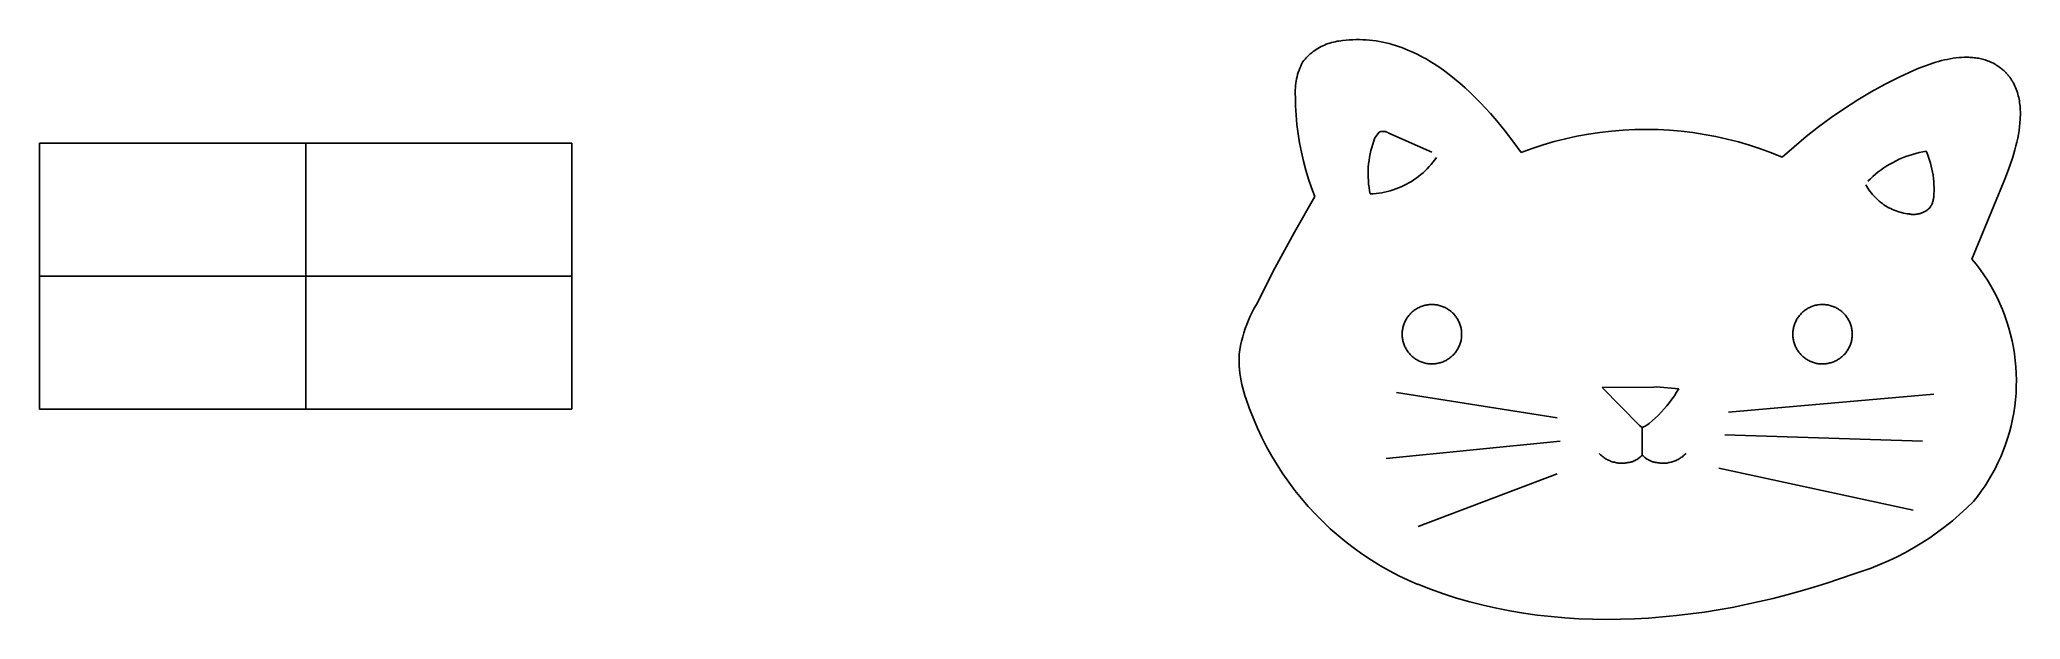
# Model space of a CAD drawing. Header units: millimetres. Extents: x 18.2 to 92.7, y 98.1 to 119.9.
import ezdxf

# ---------------------------------------------------------------- set-up
doc = ezdxf.new("R2010")
doc.units = ezdxf.units.MM
doc.layers.add('Default', color=18, linetype='Continuous', true_color=0x000000)
doc.layers.add('Layer 02', color=192, linetype='Continuous', true_color=0x7d26cd)

msp = doc.modelspace()

# ---------------------------------------------------------------- linework, layer by layer
at = {"layer": 'Default'}
for p, q in [((38.25, 116), (18.25, 116)), ((18.25, 116), (18.25, 106)), ((38.25, 116), (18.25, 116)), ((18.25, 116), (18.25, 106)), ((28.25, 116), (28.25, 106)), ((28.25, 116), (28.25, 106)), ((38.25, 106), (38.25, 116)), ((38.25, 106), (38.25, 116)), ((18.25, 111), (38.25, 111)), ((18.25, 111), (38.25, 111)), ((18.25, 106), (38.25, 106)), ((18.25, 106), (38.25, 106))]:
    msp.add_line(p, q, dxfattribs=at)
at = {"layer": 'Layer 02', "color": 18, "true_color": 0x000000}
for p, q in [((67.007, 119.831), (67.076, 119.842)), ((67.076, 119.842), (67.146, 119.85)), ((67.146, 119.85), (67.216, 119.856)), ((67.216, 119.856), (67.345, 119.871)), ((67.345, 119.871), (67.473, 119.883)), ((67.473, 119.883), (67.601, 119.891)), ((67.601, 119.891), (67.728, 119.895)), ((67.728, 119.895), (67.854, 119.895)), ((67.854, 119.895), (67.98, 119.892)), ((67.98, 119.892), (68.105, 119.885)), ((68.105, 119.885), (68.23, 119.875)), ((68.23, 119.875), (68.354, 119.862)), ((68.354, 119.862), (68.477, 119.845)), ((68.477, 119.845), (68.599, 119.824)), ((65.712, 119.05), (65.756, 119.105)), ((65.756, 119.105), (65.802, 119.158)), ((65.802, 119.158), (65.849, 119.21)), ((65.849, 119.21), (65.898, 119.261)), ((65.898, 119.261), (65.949, 119.309)), ((65.949, 119.309), (66.001, 119.356)), ((66.001, 119.356), (66.055, 119.401)), ((66.055, 119.401), (66.111, 119.445)), ((66.111, 119.445), (66.168, 119.486)), ((66.168, 119.486), (66.226, 119.525)), ((66.226, 119.525), (66.286, 119.563)), ((66.286, 119.563), (66.346, 119.598)), ((66.346, 119.598), (66.408, 119.631)), ((66.408, 119.631), (66.472, 119.663)), ((66.472, 119.663), (66.536, 119.692)), ((66.536, 119.692), (66.601, 119.718)), ((66.601, 119.718), (66.667, 119.743)), ((66.667, 119.743), (66.733, 119.765)), ((66.733, 119.765), (66.801, 119.785)), ((66.801, 119.785), (66.869, 119.803)), ((66.869, 119.803), (66.938, 119.818)), ((66.938, 119.818), (67.007, 119.831)), ((68.599, 119.824), (68.721, 119.801)), ((68.721, 119.801), (68.842, 119.774)), ((68.842, 119.774), (68.962, 119.744)), ((68.962, 119.744), (69.082, 119.711)), ((69.082, 119.711), (69.201, 119.676)), ((69.201, 119.676), (69.319, 119.637)), ((69.319, 119.637), (69.437, 119.595)), ((69.437, 119.595), (69.554, 119.551)), ((69.554, 119.551), (69.67, 119.504)), ((69.67, 119.504), (69.785, 119.454)), ((69.785, 119.454), (69.9, 119.401)), ((69.9, 119.401), (70.013, 119.346)), ((70.013, 119.346), (70.126, 119.289)), ((70.126, 119.289), (70.239, 119.229)), ((70.239, 119.229), (70.35, 119.167)), ((70.35, 119.167), (70.461, 119.102)), ((70.461, 119.102), (70.57, 119.035)), ((89.61, 119.075), (89.718, 119.104)), ((89.718, 119.104), (89.826, 119.13)), ((89.826, 119.13), (89.935, 119.154)), ((89.935, 119.154), (90.044, 119.175)), ((90.044, 119.175), (90.152, 119.192)), ((90.152, 119.192), (90.261, 119.207)), ((90.261, 119.207), (90.369, 119.219)), ((90.369, 119.219), (90.476, 119.227)), ((90.476, 119.227), (90.584, 119.231)), ((90.584, 119.231), (90.637, 119.232)), ((90.637, 119.232), (90.69, 119.232)), ((90.69, 119.232), (90.743, 119.231)), ((90.743, 119.231), (90.796, 119.229)), ((90.796, 119.229), (90.848, 119.225)), ((90.848, 119.225), (90.9, 119.221)), ((90.9, 119.221), (90.952, 119.216)), ((90.952, 119.216), (91.004, 119.209)), ((91.004, 119.209), (91.055, 119.202)), ((91.055, 119.202), (91.106, 119.193)), ((91.106, 119.193), (91.157, 119.183)), ((91.157, 119.183), (91.207, 119.172)), ((91.207, 119.172), (91.257, 119.16)), ((91.257, 119.16), (91.307, 119.147)), ((91.307, 119.147), (91.356, 119.132)), ((91.356, 119.132), (91.405, 119.116)), ((91.405, 119.116), (91.453, 119.099)), ((91.453, 119.099), (91.501, 119.081)), ((65.469, 118.337), (65.485, 118.419)), ((65.485, 118.419), (65.504, 118.501)), ((65.504, 118.501), (65.525, 118.582)), ((65.525, 118.582), (65.55, 118.663)), ((65.55, 118.663), (65.577, 118.742)), ((65.577, 118.742), (65.607, 118.821)), ((65.607, 118.821), (65.639, 118.898)), ((65.639, 118.898), (65.674, 118.975)), ((65.674, 118.975), (65.712, 119.05)), ((70.57, 119.035), (70.788, 118.895)), ((70.788, 118.895), (71.002, 118.746)), ((71.002, 118.746), (71.212, 118.59)), ((71.212, 118.59), (71.419, 118.427)), ((71.419, 118.427), (71.623, 118.257)), ((87.603, 118.215), (88.133, 118.483)), ((88.133, 118.483), (88.672, 118.733)), ((88.672, 118.733), (88.873, 118.819)), ((88.873, 118.819), (89.079, 118.9)), ((89.079, 118.9), (89.289, 118.975)), ((89.289, 118.975), (89.395, 119.011)), ((89.395, 119.011), (89.502, 119.044)), ((89.502, 119.044), (89.61, 119.075)), ((91.501, 119.081), (91.548, 119.061)), ((91.548, 119.061), (91.595, 119.04)), ((91.595, 119.04), (91.642, 119.017)), ((91.642, 119.017), (91.688, 118.993)), ((91.688, 118.993), (91.733, 118.968)), ((91.733, 118.968), (91.778, 118.941)), ((91.778, 118.941), (91.823, 118.913)), ((91.823, 118.913), (91.866, 118.883)), ((91.866, 118.883), (91.91, 118.852)), ((91.91, 118.852), (91.952, 118.819)), ((91.952, 118.819), (91.98, 118.797)), ((91.98, 118.797), (92.006, 118.775)), ((92.006, 118.775), (92.032, 118.752)), ((92.032, 118.752), (92.058, 118.729)), ((92.058, 118.729), (92.083, 118.706)), ((92.083, 118.706), (92.107, 118.682)), ((92.107, 118.682), (92.131, 118.658)), ((92.131, 118.658), (92.154, 118.634)), ((92.154, 118.634), (92.176, 118.61)), ((92.176, 118.61), (92.198, 118.585)), ((92.198, 118.585), (92.22, 118.56)), ((92.22, 118.56), (92.241, 118.534)), ((92.241, 118.534), (92.261, 118.509)), ((92.261, 118.509), (92.281, 118.483)), ((92.281, 118.483), (92.3, 118.456)), ((92.3, 118.456), (92.319, 118.43)), ((92.319, 118.43), (92.337, 118.403)), ((92.337, 118.403), (92.355, 118.376)), ((92.355, 118.376), (92.372, 118.348)), ((65.434, 117.918), (65.435, 118.002)), ((65.436, 117.834), (65.434, 117.918)), ((65.435, 118.002), (65.439, 118.086)), ((65.44, 117.75), (65.436, 117.834)), ((65.439, 118.086), (65.446, 118.17)), ((65.448, 117.401), (65.44, 117.75)), ((65.446, 118.17), (65.456, 118.254)), ((65.456, 118.254), (65.469, 118.337)), ((71.623, 118.257), (71.822, 118.08)), ((71.822, 118.08), (72.019, 117.898)), ((72.019, 117.898), (72.211, 117.71)), ((72.211, 117.71), (72.4, 117.518)), ((86.07, 117.308), (86.571, 117.627)), ((86.571, 117.627), (87.082, 117.929)), ((87.082, 117.929), (87.603, 118.215)), ((92.372, 118.348), (92.389, 118.321)), ((92.389, 118.321), (92.405, 118.293)), ((92.405, 118.293), (92.421, 118.265)), ((92.421, 118.265), (92.451, 118.208)), ((92.451, 118.208), (92.478, 118.15)), ((92.478, 118.15), (92.504, 118.091)), ((92.504, 118.091), (92.528, 118.031)), ((92.528, 118.031), (92.55, 117.97)), ((92.55, 117.97), (92.571, 117.909)), ((92.571, 117.909), (92.589, 117.846)), ((92.589, 117.846), (92.606, 117.783)), ((92.606, 117.783), (92.621, 117.719)), ((92.621, 117.719), (92.634, 117.655)), ((92.634, 117.655), (92.646, 117.589)), ((65.468, 117.051), (65.448, 117.401)), ((65.499, 116.703), (65.468, 117.051)), ((72.4, 117.518), (72.585, 117.322)), ((72.585, 117.322), (72.766, 117.121)), ((72.766, 117.121), (72.944, 116.918)), ((72.944, 116.918), (73.286, 116.502)), ((85.101, 116.62), (85.579, 116.972)), ((85.579, 116.972), (86.07, 117.308)), ((92.646, 117.589), (92.656, 117.524)), ((92.656, 117.524), (92.664, 117.457)), ((92.664, 117.457), (92.671, 117.39)), ((92.678, 116.906), (92.668, 116.765)), ((92.671, 117.39), (92.676, 117.322)), ((92.676, 117.322), (92.68, 117.254)), ((92.681, 116.977), (92.678, 116.906)), ((92.68, 117.254), (92.683, 117.185)), ((92.683, 117.047), (92.681, 116.977)), ((92.683, 117.185), (92.684, 117.116)), ((92.684, 117.116), (92.683, 117.047)), ((65.543, 116.355), (65.499, 116.703)), ((65.598, 116.01), (65.543, 116.355)), ((68.429, 116.205), (68.385, 116.086)), ((68.583, 116.422), (68.429, 116.205)), ((68.597, 116.427), (68.583, 116.422)), ((68.611, 116.431), (68.597, 116.427)), ((68.626, 116.435), (68.611, 116.431)), ((68.64, 116.438), (68.626, 116.435)), ((68.655, 116.441), (68.64, 116.438)), ((68.67, 116.443), (68.655, 116.441)), ((68.685, 116.445), (68.67, 116.443)), ((68.7, 116.446), (68.685, 116.445)), ((68.715, 116.447), (68.7, 116.446)), ((68.73, 116.447), (68.715, 116.447)), ((68.745, 116.446), (68.73, 116.447)), ((68.76, 116.446), (68.745, 116.446)), ((68.775, 116.444), (68.76, 116.446)), ((68.79, 116.442), (68.775, 116.444)), ((68.804, 116.44), (68.79, 116.442)), ((68.819, 116.437), (68.804, 116.44)), ((68.834, 116.433), (68.819, 116.437)), ((68.848, 116.43), (68.834, 116.433)), ((68.862, 116.425), (68.848, 116.43)), ((68.876, 116.42), (68.862, 116.425)), ((68.89, 116.415), (68.876, 116.42)), ((68.904, 116.409), (68.89, 116.415)), ((68.918, 116.403), (68.904, 116.409)), ((68.931, 116.396), (68.918, 116.403)), ((68.944, 116.389), (68.931, 116.396)), ((68.957, 116.381), (68.944, 116.389)), ((70.573, 115.667), (68.957, 116.381)), ((73.286, 116.502), (73.612, 116.08)), ((75.168, 116.062), (75.592, 116.17)), ((75.592, 116.17), (76.019, 116.264)), ((76.019, 116.264), (76.45, 116.343)), ((76.45, 116.343), (76.882, 116.408)), ((76.882, 116.408), (77.317, 116.458)), ((77.317, 116.458), (77.753, 116.494)), ((77.753, 116.494), (78.19, 116.515)), ((78.19, 116.515), (78.628, 116.522)), ((78.628, 116.522), (79.066, 116.514)), ((79.066, 116.514), (79.503, 116.491)), ((79.503, 116.491), (79.939, 116.454)), ((79.939, 116.454), (80.373, 116.402)), ((80.373, 116.402), (80.806, 116.335)), ((80.806, 116.335), (81.236, 116.254)), ((81.236, 116.254), (81.663, 116.159)), ((81.663, 116.159), (82.087, 116.05)), ((84.179, 115.87), (84.634, 116.253)), ((84.634, 116.253), (85.101, 116.62)), ((92.583, 116.19), (92.552, 116.046)), ((92.611, 116.334), (92.583, 116.19)), ((92.634, 116.479), (92.611, 116.334)), ((92.654, 116.622), (92.634, 116.479)), ((92.668, 116.765), (92.654, 116.622)), ((65.665, 115.666), (65.598, 116.01)), ((65.744, 115.325), (65.665, 115.666)), ((68.225, 115.475), (68.206, 115.35)), ((68.248, 115.6), (68.225, 115.475)), ((68.276, 115.723), (68.248, 115.6)), ((68.308, 115.845), (68.276, 115.723)), ((68.344, 115.967), (68.308, 115.845)), ((68.385, 116.086), (68.344, 115.967)), ((70.61, 115.287), (70.676, 115.374)), ((70.676, 115.374), (70.74, 115.462)), ((73.612, 116.08), (73.92, 115.654)), ((73.92, 115.654), (74.331, 115.804)), ((74.331, 115.804), (74.747, 115.94)), ((74.747, 115.94), (75.168, 116.062)), ((82.087, 116.05), (82.507, 115.926)), ((82.507, 115.926), (82.922, 115.788)), ((82.922, 115.788), (83.333, 115.637)), ((83.333, 115.637), (83.738, 115.472)), ((83.738, 115.472), (84.179, 115.87)), ((88.015, 115.341), (88.134, 115.397)), ((88.134, 115.397), (88.255, 115.45)), ((88.255, 115.45), (88.378, 115.498)), ((88.378, 115.498), (88.502, 115.542)), ((88.502, 115.542), (88.628, 115.582)), ((88.628, 115.582), (88.755, 115.618)), ((88.755, 115.618), (88.883, 115.649)), ((88.883, 115.649), (89.013, 115.676)), ((89.013, 115.676), (89.143, 115.699)), ((89.143, 115.699), (89.189, 115.591)), ((89.189, 115.591), (89.231, 115.48)), ((89.231, 115.48), (89.269, 115.369)), ((92.395, 115.472), (92.302, 115.191)), ((92.439, 115.614), (92.395, 115.472)), ((92.479, 115.757), (92.439, 115.614)), ((92.517, 115.901), (92.479, 115.757)), ((92.552, 116.046), (92.517, 115.901)), ((65.834, 114.987), (65.744, 115.325)), ((65.936, 114.652), (65.834, 114.987)), ((66.049, 114.321), (65.936, 114.652)), ((68.174, 114.972), (68.172, 114.846)), ((68.172, 114.846), (68.175, 114.72)), ((68.18, 115.099), (68.174, 114.972)), ((68.175, 114.72), (68.182, 114.593)), ((68.191, 115.225), (68.18, 115.099)), ((68.206, 115.35), (68.191, 115.225)), ((69.891, 114.625), (69.981, 114.687)), ((69.981, 114.687), (70.068, 114.752)), ((70.068, 114.752), (70.153, 114.82)), ((70.153, 114.82), (70.236, 114.891)), ((70.236, 114.891), (70.316, 114.965)), ((70.316, 114.965), (70.394, 115.042)), ((70.394, 115.042), (70.469, 115.121)), ((70.469, 115.121), (70.541, 115.203)), ((70.541, 115.203), (70.61, 115.287)), ((86.951, 114.57), (87.045, 114.662)), ((87.045, 114.662), (87.142, 114.752)), ((87.142, 114.752), (87.242, 114.838)), ((87.242, 114.838), (87.345, 114.921)), ((87.345, 114.921), (87.45, 115)), ((87.45, 115), (87.558, 115.076)), ((87.558, 115.076), (87.669, 115.148)), ((87.669, 115.148), (87.782, 115.216)), ((87.782, 115.216), (87.897, 115.28)), ((87.897, 115.28), (88.015, 115.341)), ((89.269, 115.369), (89.304, 115.256)), ((89.304, 115.256), (89.335, 115.142)), ((89.335, 115.142), (89.361, 115.027)), ((89.361, 115.027), (89.384, 114.912)), ((89.384, 114.912), (89.403, 114.795)), ((89.403, 114.795), (89.419, 114.678)), ((89.419, 114.678), (89.43, 114.561)), ((92.096, 114.653), (90.864, 111.648)), ((92.201, 114.918), (92.096, 114.653)), ((92.302, 115.191), (92.201, 114.918)), ((65.405, 112.662), (66.173, 113.994)), ((66.173, 113.994), (66.049, 114.321)), ((68.182, 114.593), (68.193, 114.467)), ((68.193, 114.467), (68.209, 114.342)), ((68.209, 114.342), (68.229, 114.217)), ((68.229, 114.217), (68.253, 114.093)), ((68.253, 114.093), (68.362, 114.099)), ((68.362, 114.099), (68.471, 114.109)), ((68.471, 114.109), (68.579, 114.122)), ((68.579, 114.122), (68.686, 114.139)), ((68.686, 114.139), (68.793, 114.16)), ((68.793, 114.16), (68.9, 114.185)), ((68.9, 114.185), (69.005, 114.213)), ((69.005, 114.213), (69.109, 114.245)), ((69.109, 114.245), (69.212, 114.281)), ((69.212, 114.281), (69.314, 114.32)), ((69.314, 114.32), (69.414, 114.362)), ((69.414, 114.362), (69.513, 114.408)), ((69.513, 114.408), (69.611, 114.457)), ((69.611, 114.457), (69.706, 114.51)), ((69.706, 114.51), (69.8, 114.566)), ((69.8, 114.566), (69.891, 114.625)), ((86.913, 114.375), (86.877, 114.438)), ((86.951, 114.313), (86.913, 114.375)), ((86.991, 114.252), (86.951, 114.313)), ((87.034, 114.192), (86.991, 114.252)), ((87.078, 114.135), (87.034, 114.192)), ((87.124, 114.078), (87.078, 114.135)), ((87.172, 114.023), (87.124, 114.078)), ((87.222, 113.97), (87.172, 114.023)), ((87.274, 113.919), (87.222, 113.97)), ((87.327, 113.869), (87.274, 113.919)), ((89.417, 113.905), (89.411, 113.875)), ((89.422, 113.936), (89.417, 113.905)), ((89.427, 113.966), (89.422, 113.936)), ((89.43, 113.997), (89.427, 113.966)), ((89.43, 114.561), (89.437, 114.443)), ((89.432, 114.028), (89.43, 113.997)), ((89.434, 114.059), (89.432, 114.028)), ((89.439, 114.207), (89.434, 114.09)), ((89.434, 114.09), (89.434, 114.059)), ((89.437, 114.443), (89.44, 114.325)), ((89.44, 114.325), (89.439, 114.207)), ((87.382, 113.822), (87.327, 113.869)), ((87.439, 113.776), (87.382, 113.822)), ((87.497, 113.732), (87.439, 113.776)), ((87.557, 113.69), (87.497, 113.732)), ((87.618, 113.651), (87.557, 113.69)), ((87.681, 113.613), (87.618, 113.651)), ((87.745, 113.578), (87.681, 113.613)), ((87.809, 113.544), (87.745, 113.578)), ((87.875, 113.513), (87.809, 113.544)), ((87.943, 113.485), (87.875, 113.513)), ((88.011, 113.458), (87.943, 113.485)), ((88.079, 113.434), (88.011, 113.458)), ((88.149, 113.413), (88.079, 113.434)), ((88.219, 113.393), (88.149, 113.413)), ((88.29, 113.377), (88.219, 113.393)), ((88.362, 113.362), (88.29, 113.377)), ((88.434, 113.35), (88.362, 113.362)), ((88.506, 113.341), (88.434, 113.35)), ((88.534, 113.336), (88.506, 113.341)), ((88.563, 113.331), (88.534, 113.336)), ((88.591, 113.328), (88.563, 113.331)), ((88.62, 113.326), (88.591, 113.328)), ((88.649, 113.324), (88.62, 113.326)), ((88.677, 113.324), (88.649, 113.324)), ((88.706, 113.324), (88.677, 113.324)), ((88.735, 113.326), (88.706, 113.324)), ((88.763, 113.329), (88.735, 113.326)), ((88.792, 113.332), (88.763, 113.329)), ((88.82, 113.336), (88.792, 113.332)), ((88.848, 113.342), (88.82, 113.336)), ((88.876, 113.348), (88.848, 113.342)), ((88.904, 113.355), (88.876, 113.348)), ((88.932, 113.364), (88.904, 113.355)), ((88.959, 113.373), (88.932, 113.364)), ((88.986, 113.383), (88.959, 113.373)), ((89.013, 113.394), (88.986, 113.383)), ((89.039, 113.406), (89.013, 113.394)), ((89.065, 113.418), (89.039, 113.406)), ((89.09, 113.432), (89.065, 113.418)), ((89.115, 113.446), (89.09, 113.432)), ((89.139, 113.462), (89.115, 113.446)), ((89.163, 113.478), (89.139, 113.462)), ((89.186, 113.495), (89.163, 113.478)), ((89.209, 113.512), (89.186, 113.495)), ((89.231, 113.531), (89.209, 113.512)), ((89.252, 113.55), (89.231, 113.531)), ((89.273, 113.57), (89.252, 113.55)), ((89.293, 113.59), (89.273, 113.57)), ((89.309, 113.617), (89.293, 113.59)), ((89.324, 113.644), (89.309, 113.617)), ((89.338, 113.671), (89.324, 113.644)), ((89.352, 113.699), (89.338, 113.671)), ((89.364, 113.728), (89.352, 113.699)), ((89.375, 113.756), (89.364, 113.728)), ((89.385, 113.786), (89.375, 113.756)), ((89.395, 113.815), (89.385, 113.786)), ((89.403, 113.845), (89.395, 113.815)), ((89.411, 113.875), (89.403, 113.845)), ((64.671, 111.311), (65.405, 112.662)), ((63.972, 109.942), (64.671, 111.311)), ((90.864, 111.648), (91.02, 111.456)), ((91.02, 111.456), (91.169, 111.259)), ((91.169, 111.259), (91.311, 111.056)), ((91.311, 111.056), (91.445, 110.849)), ((91.445, 110.849), (91.573, 110.637)), ((91.573, 110.637), (91.693, 110.421)), ((91.693, 110.421), (91.806, 110.201)), ((91.806, 110.201), (91.911, 109.977)), ((63.676, 109.347), (63.743, 109.499)), ((63.743, 109.499), (63.814, 109.649)), ((63.814, 109.649), (63.891, 109.797)), ((63.891, 109.797), (63.972, 109.942)), ((69.631, 109.428), (69.611, 109.395)), ((69.653, 109.46), (69.631, 109.428)), ((69.676, 109.491), (69.653, 109.46)), ((69.699, 109.522), (69.676, 109.491)), ((69.724, 109.552), (69.699, 109.522)), ((69.75, 109.581), (69.724, 109.552)), ((69.777, 109.609), (69.75, 109.581)), ((69.805, 109.636), (69.777, 109.609)), ((69.833, 109.662), (69.805, 109.636)), ((69.863, 109.687), (69.833, 109.662)), ((69.893, 109.711), (69.863, 109.687)), ((69.925, 109.734), (69.893, 109.711)), ((69.957, 109.756), (69.925, 109.734)), ((69.989, 109.776), (69.957, 109.756)), ((70.023, 109.796), (69.989, 109.776)), ((70.057, 109.814), (70.023, 109.796)), ((70.092, 109.832), (70.057, 109.814)), ((70.127, 109.848), (70.092, 109.832)), ((70.163, 109.862), (70.127, 109.848)), ((70.199, 109.876), (70.163, 109.862)), ((70.236, 109.888), (70.199, 109.876)), ((70.273, 109.899), (70.236, 109.888)), ((70.311, 109.909), (70.273, 109.899)), ((70.348, 109.917), (70.311, 109.909)), ((70.387, 109.924), (70.348, 109.917)), ((70.425, 109.93), (70.387, 109.924)), ((70.463, 109.934), (70.425, 109.93)), ((70.502, 109.937), (70.463, 109.934)), ((70.541, 109.939), (70.502, 109.937)), ((70.58, 109.939), (70.541, 109.939)), ((70.618, 109.938), (70.58, 109.939)), ((70.657, 109.936), (70.618, 109.938)), ((70.696, 109.932), (70.657, 109.936)), ((70.734, 109.927), (70.696, 109.932)), ((70.772, 109.921), (70.734, 109.927)), ((70.81, 109.913), (70.772, 109.921)), ((70.848, 109.904), (70.81, 109.913)), ((70.885, 109.894), (70.848, 109.904)), ((70.922, 109.882), (70.885, 109.894)), ((70.959, 109.869), (70.922, 109.882)), ((70.995, 109.855), (70.959, 109.869)), ((71.031, 109.84), (70.995, 109.855)), ((71.066, 109.823), (71.031, 109.84)), ((71.1, 109.805), (71.066, 109.823)), ((71.134, 109.786), (71.1, 109.805)), ((71.167, 109.766), (71.134, 109.786)), ((71.199, 109.745), (71.167, 109.766)), ((71.231, 109.722), (71.199, 109.745)), ((71.262, 109.699), (71.231, 109.722)), ((71.292, 109.674), (71.262, 109.699)), ((71.321, 109.649), (71.292, 109.674)), ((71.349, 109.622), (71.321, 109.649)), ((71.377, 109.595), (71.349, 109.622)), ((71.403, 109.566), (71.377, 109.595)), ((71.428, 109.537), (71.403, 109.566)), ((71.452, 109.507), (71.428, 109.537)), ((71.476, 109.476), (71.452, 109.507)), ((71.498, 109.444), (71.476, 109.476)), ((71.519, 109.411), (71.498, 109.444)), ((84.31, 109.428), (84.289, 109.395)), ((84.331, 109.46), (84.31, 109.428)), ((84.354, 109.491), (84.331, 109.46)), ((84.378, 109.522), (84.354, 109.491)), ((84.403, 109.552), (84.378, 109.522)), ((84.428, 109.581), (84.403, 109.552)), ((84.455, 109.609), (84.428, 109.581)), ((84.483, 109.636), (84.455, 109.609)), ((84.512, 109.662), (84.483, 109.636)), ((84.541, 109.687), (84.512, 109.662)), ((84.572, 109.711), (84.541, 109.687)), ((84.603, 109.734), (84.572, 109.711)), ((84.635, 109.756), (84.603, 109.734)), ((84.668, 109.776), (84.635, 109.756)), ((84.701, 109.796), (84.668, 109.776)), ((84.735, 109.814), (84.701, 109.796)), ((84.77, 109.832), (84.735, 109.814)), ((84.805, 109.848), (84.77, 109.832)), ((84.841, 109.862), (84.805, 109.848)), ((84.877, 109.876), (84.841, 109.862)), ((84.914, 109.888), (84.877, 109.876)), ((84.951, 109.899), (84.914, 109.888)), ((84.989, 109.909), (84.951, 109.899)), ((85.027, 109.917), (84.989, 109.909)), ((85.065, 109.924), (85.027, 109.917)), ((85.103, 109.93), (85.065, 109.924)), ((85.142, 109.934), (85.103, 109.93)), ((85.181, 109.937), (85.142, 109.934)), ((85.219, 109.939), (85.181, 109.937)), ((85.258, 109.939), (85.219, 109.939)), ((85.297, 109.938), (85.258, 109.939)), ((85.335, 109.936), (85.297, 109.938)), ((85.374, 109.932), (85.335, 109.936)), ((85.412, 109.927), (85.374, 109.932)), ((85.451, 109.921), (85.412, 109.927)), ((85.489, 109.913), (85.451, 109.921)), ((85.526, 109.904), (85.489, 109.913)), ((85.564, 109.894), (85.526, 109.904)), ((85.601, 109.882), (85.564, 109.894)), ((85.637, 109.869), (85.601, 109.882)), ((85.673, 109.855), (85.637, 109.869)), ((85.709, 109.84), (85.673, 109.855)), ((85.744, 109.823), (85.709, 109.84)), ((85.779, 109.805), (85.744, 109.823)), ((85.812, 109.786), (85.779, 109.805)), ((85.845, 109.766), (85.812, 109.786)), ((85.878, 109.745), (85.845, 109.766)), ((85.909, 109.722), (85.878, 109.745)), ((85.94, 109.699), (85.909, 109.722)), ((85.97, 109.674), (85.94, 109.699)), ((85.999, 109.649), (85.97, 109.674)), ((86.028, 109.622), (85.999, 109.649)), ((86.055, 109.595), (86.028, 109.622)), ((86.081, 109.566), (86.055, 109.595)), ((86.107, 109.537), (86.081, 109.566)), ((86.131, 109.507), (86.107, 109.537)), ((86.154, 109.476), (86.131, 109.507)), ((86.176, 109.444), (86.154, 109.476)), ((86.197, 109.411), (86.176, 109.444)), ((91.911, 109.977), (92.008, 109.75)), ((92.008, 109.75), (92.097, 109.519)), ((92.097, 109.519), (92.178, 109.286)), ((63.418, 108.557), (63.46, 108.718)), ((63.46, 108.718), (63.506, 108.878)), ((63.506, 108.878), (63.558, 109.036)), ((63.558, 109.036), (63.615, 109.192)), ((63.615, 109.192), (63.676, 109.347)), ((69.455, 108.881), (69.453, 108.842)), ((69.453, 108.842), (69.453, 108.803)), ((69.453, 108.803), (69.455, 108.764)), ((69.457, 108.919), (69.455, 108.881)), ((69.455, 108.764), (69.457, 108.726)), ((69.461, 108.958), (69.457, 108.919)), ((69.457, 108.726), (69.461, 108.687)), ((69.467, 108.996), (69.461, 108.958)), ((69.461, 108.687), (69.467, 108.649)), ((69.473, 109.034), (69.467, 108.996)), ((69.481, 109.072), (69.473, 109.034)), ((69.491, 109.11), (69.481, 109.072)), ((69.501, 109.147), (69.491, 109.11)), ((69.513, 109.184), (69.501, 109.147)), ((69.526, 109.221), (69.513, 109.184)), ((69.541, 109.256), (69.526, 109.221)), ((69.557, 109.292), (69.541, 109.256)), ((69.574, 109.327), (69.557, 109.292)), ((69.592, 109.361), (69.574, 109.327)), ((69.611, 109.395), (69.592, 109.361)), ((71.539, 109.378), (71.519, 109.411)), ((71.557, 109.344), (71.539, 109.378)), ((71.575, 109.309), (71.557, 109.344)), ((71.591, 109.274), (71.575, 109.309)), ((71.606, 109.239), (71.591, 109.274)), ((71.62, 109.202), (71.606, 109.239)), ((71.633, 109.166), (71.62, 109.202)), ((71.644, 109.129), (71.633, 109.166)), ((71.654, 109.091), (71.644, 109.129)), ((71.663, 109.053), (71.654, 109.091)), ((71.67, 109.015), (71.663, 109.053)), ((71.676, 108.977), (71.67, 109.015)), ((71.681, 108.939), (71.676, 108.977)), ((71.676, 108.668), (71.681, 108.706)), ((71.684, 108.9), (71.681, 108.939)), ((71.681, 108.706), (71.684, 108.745)), ((71.686, 108.861), (71.684, 108.9)), ((71.684, 108.745), (71.686, 108.784)), ((71.687, 108.822), (71.686, 108.861)), ((71.686, 108.784), (71.687, 108.822)), ((84.133, 108.881), (84.132, 108.842)), ((84.132, 108.842), (84.132, 108.803)), ((84.132, 108.803), (84.133, 108.764)), ((84.136, 108.919), (84.133, 108.881)), ((84.133, 108.764), (84.136, 108.726)), ((84.14, 108.958), (84.136, 108.919)), ((84.136, 108.726), (84.14, 108.687)), ((84.145, 108.996), (84.14, 108.958)), ((84.14, 108.687), (84.145, 108.649)), ((84.152, 109.034), (84.145, 108.996)), ((84.16, 109.072), (84.152, 109.034)), ((84.169, 109.11), (84.16, 109.072)), ((84.18, 109.147), (84.169, 109.11)), ((84.192, 109.184), (84.18, 109.147)), ((84.205, 109.221), (84.192, 109.184)), ((84.219, 109.256), (84.205, 109.221)), ((84.235, 109.292), (84.219, 109.256)), ((84.252, 109.327), (84.235, 109.292)), ((84.27, 109.361), (84.252, 109.327)), ((84.289, 109.395), (84.27, 109.361)), ((86.217, 109.378), (86.197, 109.411)), ((86.236, 109.344), (86.217, 109.378)), ((86.253, 109.309), (86.236, 109.344)), ((86.27, 109.274), (86.253, 109.309)), ((86.285, 109.239), (86.27, 109.274)), ((86.298, 109.202), (86.285, 109.239)), ((86.311, 109.166), (86.298, 109.202)), ((86.322, 109.129), (86.311, 109.166)), ((86.332, 109.091), (86.322, 109.129)), ((86.341, 109.053), (86.332, 109.091)), ((86.348, 109.015), (86.341, 109.053)), ((86.354, 108.977), (86.348, 109.015)), ((86.359, 108.939), (86.354, 108.977)), ((86.354, 108.668), (86.359, 108.706)), ((86.362, 108.9), (86.359, 108.939)), ((86.359, 108.706), (86.362, 108.745)), ((86.364, 108.861), (86.362, 108.9)), ((86.362, 108.745), (86.364, 108.784)), ((86.365, 108.822), (86.364, 108.861)), ((86.364, 108.784), (86.365, 108.822)), ((92.178, 109.286), (92.251, 109.05)), ((92.251, 109.05), (92.316, 108.811)), ((92.316, 108.811), (92.372, 108.571)), ((63.322, 107.924), (63.325, 108.067)), ((63.325, 108.067), (63.351, 108.231)), ((63.351, 108.231), (63.382, 108.395)), ((63.382, 108.395), (63.418, 108.557)), ((69.467, 108.649), (69.473, 108.61)), ((69.473, 108.61), (69.481, 108.573)), ((69.481, 108.573), (69.491, 108.535)), ((69.491, 108.535), (69.501, 108.498)), ((69.501, 108.498), (69.513, 108.461)), ((69.513, 108.461), (69.526, 108.424)), ((69.526, 108.424), (69.541, 108.388)), ((69.541, 108.388), (69.557, 108.353)), ((69.557, 108.353), (69.574, 108.318)), ((69.574, 108.318), (69.592, 108.284)), ((69.592, 108.284), (69.611, 108.25)), ((69.611, 108.25), (69.631, 108.217)), ((69.631, 108.217), (69.653, 108.185)), ((69.653, 108.185), (69.676, 108.153)), ((69.676, 108.153), (69.699, 108.123)), ((69.699, 108.123), (69.724, 108.093)), ((69.724, 108.093), (69.75, 108.064)), ((69.75, 108.064), (69.777, 108.036)), ((69.777, 108.036), (69.805, 108.009)), ((69.805, 108.009), (69.833, 107.983)), ((69.833, 107.983), (69.863, 107.958)), ((69.863, 107.958), (69.893, 107.934)), ((69.893, 107.934), (69.925, 107.911)), ((71.231, 107.922), (71.262, 107.946)), ((71.262, 107.946), (71.292, 107.97)), ((71.292, 107.97), (71.321, 107.996)), ((71.321, 107.996), (71.349, 108.022)), ((71.349, 108.022), (71.377, 108.05)), ((71.377, 108.05), (71.403, 108.078)), ((71.403, 108.078), (71.428, 108.108)), ((71.428, 108.108), (71.452, 108.138)), ((71.452, 108.138), (71.476, 108.169)), ((71.476, 108.169), (71.498, 108.201)), ((71.498, 108.201), (71.519, 108.234)), ((71.519, 108.234), (71.539, 108.267)), ((71.539, 108.267), (71.557, 108.301)), ((71.557, 108.301), (71.575, 108.335)), ((71.575, 108.335), (71.591, 108.371)), ((71.591, 108.371), (71.606, 108.406)), ((71.606, 108.406), (71.62, 108.442)), ((71.62, 108.442), (71.633, 108.479)), ((71.633, 108.479), (71.644, 108.516)), ((71.644, 108.516), (71.654, 108.554)), ((71.654, 108.554), (71.663, 108.591)), ((71.663, 108.591), (71.67, 108.63)), ((71.67, 108.63), (71.676, 108.668)), ((84.145, 108.649), (84.152, 108.61)), ((84.152, 108.61), (84.16, 108.573)), ((84.16, 108.573), (84.169, 108.535)), ((84.169, 108.535), (84.18, 108.498)), ((84.18, 108.498), (84.192, 108.461)), ((84.192, 108.461), (84.205, 108.424)), ((84.205, 108.424), (84.219, 108.388)), ((84.219, 108.388), (84.235, 108.353)), ((84.235, 108.353), (84.252, 108.318)), ((84.252, 108.318), (84.27, 108.284)), ((84.27, 108.284), (84.289, 108.25)), ((84.289, 108.25), (84.31, 108.217)), ((84.31, 108.217), (84.331, 108.185)), ((84.331, 108.185), (84.354, 108.153)), ((84.354, 108.153), (84.378, 108.123)), ((84.378, 108.123), (84.403, 108.093)), ((84.403, 108.093), (84.428, 108.064)), ((84.428, 108.064), (84.455, 108.036)), ((84.455, 108.036), (84.483, 108.009)), ((84.483, 108.009), (84.512, 107.983)), ((84.512, 107.983), (84.541, 107.958)), ((84.541, 107.958), (84.572, 107.934)), ((84.572, 107.934), (84.603, 107.911)), ((85.909, 107.922), (85.94, 107.946)), ((85.94, 107.946), (85.97, 107.97)), ((85.97, 107.97), (85.999, 107.996)), ((85.999, 107.996), (86.028, 108.022)), ((86.028, 108.022), (86.055, 108.05)), ((86.055, 108.05), (86.081, 108.078)), ((86.081, 108.078), (86.107, 108.108)), ((86.107, 108.108), (86.131, 108.138)), ((86.131, 108.138), (86.154, 108.169)), ((86.154, 108.169), (86.176, 108.201)), ((86.176, 108.201), (86.197, 108.234)), ((86.197, 108.234), (86.217, 108.267)), ((86.217, 108.267), (86.236, 108.301)), ((86.236, 108.301), (86.253, 108.335)), ((86.253, 108.335), (86.27, 108.371)), ((86.27, 108.371), (86.285, 108.406)), ((86.285, 108.406), (86.298, 108.442)), ((86.298, 108.442), (86.311, 108.479)), ((86.311, 108.479), (86.322, 108.516)), ((86.322, 108.516), (86.332, 108.554)), ((86.332, 108.554), (86.341, 108.591)), ((86.341, 108.591), (86.348, 108.63)), ((86.348, 108.63), (86.354, 108.668)), ((92.372, 108.571), (92.42, 108.328)), ((92.42, 108.328), (92.46, 108.084)), ((92.46, 108.084), (92.491, 107.839)), ((63.323, 107.781), (63.322, 107.924)), ((63.33, 107.639), (63.323, 107.781)), ((63.34, 107.496), (63.33, 107.639)), ((63.356, 107.354), (63.34, 107.496)), ((63.376, 107.213), (63.356, 107.354)), ((63.4, 107.072), (63.376, 107.213)), ((69.925, 107.911), (69.957, 107.889)), ((69.957, 107.889), (69.989, 107.868)), ((69.989, 107.868), (70.023, 107.849)), ((70.023, 107.849), (70.057, 107.83)), ((70.057, 107.83), (70.092, 107.813)), ((70.092, 107.813), (70.127, 107.797)), ((70.127, 107.797), (70.163, 107.782)), ((70.163, 107.782), (70.199, 107.769)), ((70.199, 107.769), (70.236, 107.757)), ((70.236, 107.757), (70.273, 107.746)), ((70.273, 107.746), (70.311, 107.736)), ((70.311, 107.736), (70.348, 107.728)), ((70.348, 107.728), (70.387, 107.721)), ((70.387, 107.721), (70.425, 107.715)), ((70.425, 107.715), (70.463, 107.711)), ((70.463, 107.711), (70.502, 107.708)), ((70.502, 107.708), (70.541, 107.706)), ((70.541, 107.706), (70.58, 107.706)), ((70.58, 107.706), (70.618, 107.707)), ((70.618, 107.707), (70.657, 107.709)), ((70.657, 107.709), (70.696, 107.713)), ((70.696, 107.713), (70.734, 107.718)), ((70.734, 107.718), (70.772, 107.724)), ((70.772, 107.724), (70.81, 107.732)), ((70.81, 107.732), (70.848, 107.741)), ((70.848, 107.741), (70.885, 107.751)), ((70.885, 107.751), (70.922, 107.763)), ((70.922, 107.763), (70.959, 107.776)), ((70.959, 107.776), (70.995, 107.79)), ((70.995, 107.79), (71.031, 107.805)), ((71.031, 107.805), (71.066, 107.822)), ((71.066, 107.822), (71.1, 107.839)), ((71.1, 107.839), (71.134, 107.858)), ((71.134, 107.858), (71.167, 107.879)), ((71.167, 107.879), (71.199, 107.9)), ((71.199, 107.9), (71.231, 107.922)), ((84.603, 107.911), (84.635, 107.889)), ((84.635, 107.889), (84.668, 107.868)), ((84.668, 107.868), (84.701, 107.849)), ((84.701, 107.849), (84.735, 107.83)), ((84.735, 107.83), (84.77, 107.813)), ((84.77, 107.813), (84.805, 107.797)), ((84.805, 107.797), (84.841, 107.782)), ((84.841, 107.782), (84.877, 107.769)), ((84.877, 107.769), (84.914, 107.757)), ((84.914, 107.757), (84.951, 107.746)), ((84.951, 107.746), (84.989, 107.736)), ((84.989, 107.736), (85.027, 107.728)), ((85.027, 107.728), (85.065, 107.721)), ((85.065, 107.721), (85.103, 107.715)), ((85.103, 107.715), (85.142, 107.711)), ((85.142, 107.711), (85.181, 107.708)), ((85.181, 107.708), (85.219, 107.706)), ((85.219, 107.706), (85.258, 107.706)), ((85.258, 107.706), (85.297, 107.707)), ((85.297, 107.707), (85.335, 107.709)), ((85.335, 107.709), (85.374, 107.713)), ((85.374, 107.713), (85.412, 107.718)), ((85.412, 107.718), (85.451, 107.724)), ((85.451, 107.724), (85.489, 107.732)), ((85.489, 107.732), (85.526, 107.741)), ((85.526, 107.741), (85.564, 107.751)), ((85.564, 107.751), (85.601, 107.763)), ((85.601, 107.763), (85.637, 107.776)), ((85.637, 107.776), (85.673, 107.79)), ((85.673, 107.79), (85.709, 107.805)), ((85.709, 107.805), (85.744, 107.822)), ((85.744, 107.822), (85.779, 107.839)), ((85.779, 107.839), (85.812, 107.858)), ((85.812, 107.858), (85.845, 107.879)), ((85.845, 107.879), (85.878, 107.9)), ((85.878, 107.9), (85.909, 107.922)), ((92.491, 107.839), (92.514, 107.593)), ((92.514, 107.593), (92.528, 107.346)), ((92.528, 107.346), (92.534, 107.099)), ((63.429, 106.932), (63.4, 107.072)), ((63.463, 106.793), (63.429, 106.932)), ((63.501, 106.655), (63.463, 106.793)), ((63.544, 106.519), (63.501, 106.655)), ((63.591, 106.384), (63.544, 106.519)), ((75.274, 105.677), (69.236, 106.637)), ((78.903, 106.838), (76.964, 106.816)), ((76.964, 106.816), (78.375, 105.389)), ((79.015, 106.848), (78.903, 106.838)), ((79.847, 106.774), (79.015, 106.848)), ((79.59, 106.379), (79.68, 106.508)), ((79.68, 106.508), (79.766, 106.64)), ((79.766, 106.64), (79.847, 106.774)), ((81.714, 105.895), (89.426, 106.569)), ((92.52, 106.605), (92.5, 106.358)), ((92.531, 106.852), (92.52, 106.605)), ((92.534, 107.099), (92.531, 106.852)), ((63.72, 106.014), (63.591, 106.384)), ((63.861, 105.649), (63.72, 106.014)), ((78.966, 105.675), (79.08, 105.784)), ((79.08, 105.784), (79.19, 105.896)), ((79.19, 105.896), (79.296, 106.012)), ((79.296, 106.012), (79.398, 106.131)), ((79.398, 106.131), (79.496, 106.254)), ((79.496, 106.254), (79.59, 106.379)), ((92.434, 105.868), (92.389, 105.625)), ((92.471, 106.113), (92.434, 105.868)), ((92.5, 106.358), (92.471, 106.113)), ((64.015, 105.289), (63.861, 105.649)), ((64.181, 104.935), (64.015, 105.289)), ((78.375, 105.389), (78.474, 105.322)), ((78.471, 105.325), (78.471, 104.288)), ((78.474, 105.322), (78.605, 105.373)), ((78.605, 105.373), (78.729, 105.47)), ((78.729, 105.47), (78.849, 105.57)), ((78.849, 105.57), (78.966, 105.675)), ((81.581, 105.046), (88.999, 104.806)), ((92.273, 105.145), (92.203, 104.908)), ((92.335, 105.384), (92.273, 105.145)), ((92.389, 105.625), (92.335, 105.384)), ((64.36, 104.587), (64.181, 104.935)), ((64.55, 104.244), (64.36, 104.587)), ((64.751, 103.909), (64.55, 104.244)), ((75.392, 104.806), (68.845, 104.157)), ((76.882, 104.314), (76.855, 104.342)), ((76.91, 104.287), (76.882, 104.314)), ((76.94, 104.26), (76.91, 104.287)), ((76.97, 104.235), (76.94, 104.26)), ((77.001, 104.211), (76.97, 104.235)), ((77.033, 104.187), (77.001, 104.211)), ((78.401, 104.211), (78.381, 104.193)), ((78.421, 104.23), (78.401, 104.211)), ((78.441, 104.25), (78.421, 104.23)), ((78.459, 104.27), (78.441, 104.25)), ((78.477, 104.291), (78.459, 104.27)), ((78.471, 104.291), (78.489, 104.27)), ((78.489, 104.27), (78.508, 104.25)), ((78.508, 104.25), (78.528, 104.23)), ((78.528, 104.23), (78.548, 104.21)), ((78.548, 104.21), (78.569, 104.192)), ((79.964, 104.206), (79.997, 104.231)), ((79.997, 104.231), (80.029, 104.258)), ((80.029, 104.258), (80.06, 104.285)), ((80.06, 104.285), (80.09, 104.313)), ((80.09, 104.313), (80.119, 104.342)), ((91.943, 104.214), (91.841, 103.989)), ((92.037, 104.442), (91.943, 104.214)), ((92.124, 104.674), (92.037, 104.442)), ((92.203, 104.908), (92.124, 104.674)), ((64.964, 103.58), (64.751, 103.909)), ((65.189, 103.26), (64.964, 103.58)), ((75.274, 103.574), (70.048, 101.59)), ((77.065, 104.165), (77.033, 104.187)), ((77.099, 104.144), (77.065, 104.165)), ((77.133, 104.124), (77.099, 104.144)), ((77.167, 104.105), (77.133, 104.124)), ((77.203, 104.088), (77.167, 104.105)), ((77.238, 104.071), (77.203, 104.088)), ((77.275, 104.056), (77.238, 104.071)), ((77.312, 104.042), (77.275, 104.056)), ((77.349, 104.029), (77.312, 104.042)), ((77.387, 104.018), (77.349, 104.029)), ((77.425, 104.008), (77.387, 104.018)), ((77.463, 103.999), (77.425, 104.008)), ((77.502, 103.992), (77.463, 103.999)), ((77.541, 103.985), (77.502, 103.992)), ((77.58, 103.981), (77.541, 103.985)), ((77.619, 103.977), (77.58, 103.981)), ((77.659, 103.975), (77.619, 103.977)), ((77.698, 103.974), (77.659, 103.975)), ((77.737, 103.974), (77.698, 103.974)), ((77.777, 103.976), (77.737, 103.974)), ((77.816, 103.979), (77.777, 103.976)), ((77.855, 103.984), (77.816, 103.979)), ((77.894, 103.99), (77.855, 103.984)), ((77.933, 103.997), (77.894, 103.99)), ((77.96, 104), (77.933, 103.997)), ((77.988, 104.005), (77.96, 104)), ((78.015, 104.01), (77.988, 104.005)), ((78.042, 104.016), (78.015, 104.01)), ((78.068, 104.023), (78.042, 104.016)), ((78.095, 104.032), (78.068, 104.023)), ((78.121, 104.04), (78.095, 104.032)), ((78.146, 104.05), (78.121, 104.04)), ((78.172, 104.061), (78.146, 104.05)), ((78.197, 104.072), (78.172, 104.061)), ((78.222, 104.085), (78.197, 104.072)), ((78.246, 104.098), (78.222, 104.085)), ((78.27, 104.112), (78.246, 104.098)), ((78.293, 104.126), (78.27, 104.112)), ((78.316, 104.142), (78.293, 104.126)), ((78.338, 104.158), (78.316, 104.142)), ((78.36, 104.175), (78.338, 104.158)), ((78.381, 104.193), (78.36, 104.175)), ((78.569, 104.192), (78.59, 104.174)), ((78.59, 104.174), (78.613, 104.157)), ((78.613, 104.157), (78.635, 104.141)), ((78.635, 104.141), (78.658, 104.125)), ((78.658, 104.125), (78.682, 104.11)), ((78.682, 104.11), (78.706, 104.097)), ((78.706, 104.097), (78.731, 104.083)), ((78.731, 104.083), (78.756, 104.071)), ((78.756, 104.071), (78.782, 104.06)), ((78.782, 104.06), (78.808, 104.049)), ((78.808, 104.049), (78.834, 104.039)), ((78.834, 104.039), (78.86, 104.031)), ((78.86, 104.031), (78.887, 104.023)), ((78.887, 104.023), (78.914, 104.016)), ((78.914, 104.016), (78.941, 104.01)), ((78.941, 104.01), (78.969, 104.004)), ((78.969, 104.004), (78.997, 104)), ((78.997, 104), (79.024, 103.997)), ((79.024, 103.997), (79.065, 103.99)), ((79.065, 103.99), (79.106, 103.984)), ((79.106, 103.984), (79.147, 103.979)), ((79.147, 103.979), (79.188, 103.976)), ((79.188, 103.976), (79.229, 103.974)), ((79.229, 103.974), (79.271, 103.974)), ((79.271, 103.974), (79.312, 103.975)), ((79.312, 103.975), (79.353, 103.978)), ((79.353, 103.978), (79.394, 103.982)), ((79.394, 103.982), (79.435, 103.988)), ((79.435, 103.988), (79.476, 103.995)), ((79.476, 103.995), (79.516, 104.003)), ((79.516, 104.003), (79.556, 104.013)), ((79.556, 104.013), (79.596, 104.024)), ((79.596, 104.024), (79.635, 104.036)), ((79.635, 104.036), (79.674, 104.05)), ((79.674, 104.05), (79.713, 104.065)), ((79.713, 104.065), (79.751, 104.081)), ((79.751, 104.081), (79.788, 104.099)), ((79.788, 104.099), (79.824, 104.118)), ((79.824, 104.118), (79.86, 104.138)), ((79.86, 104.138), (79.896, 104.16)), ((79.896, 104.16), (79.93, 104.183)), ((79.93, 104.183), (79.964, 104.206)), ((81.35, 103.789), (88.65, 102.211)), ((91.613, 103.55), (91.488, 103.337)), ((91.73, 103.767), (91.613, 103.55)), ((91.841, 103.989), (91.73, 103.767)), ((65.424, 102.947), (65.189, 103.26)), ((65.669, 102.642), (65.424, 102.947)), ((91.069, 102.725), (90.916, 102.531)), ((91.215, 102.924), (91.069, 102.725)), ((91.355, 103.128), (91.215, 102.924)), ((91.488, 103.337), (91.355, 103.128)), ((65.925, 102.346), (65.669, 102.642)), ((66.191, 102.058), (65.925, 102.346)), ((66.467, 101.78), (66.191, 102.058)), ((90.399, 102.043), (90.129, 101.812)), ((90.661, 102.283), (90.399, 102.043)), ((90.916, 102.531), (90.661, 102.283)), ((66.752, 101.512), (66.467, 101.78)), ((67.046, 101.254), (66.752, 101.512)), ((67.349, 101.005), (67.046, 101.254)), ((89.567, 101.377), (89.275, 101.174)), ((89.851, 101.59), (89.567, 101.377)), ((90.129, 101.812), (89.851, 101.59)), ((67.66, 100.768), (67.349, 101.005)), ((67.979, 100.541), (67.66, 100.768)), ((68.305, 100.325), (67.979, 100.541)), ((88.363, 100.623), (88.047, 100.46)), ((88.673, 100.797), (88.363, 100.623)), ((88.977, 100.98), (88.673, 100.797)), ((89.275, 101.174), (88.977, 100.98)), ((68.639, 100.121), (68.305, 100.325)), ((68.98, 99.928), (68.639, 100.121)), ((69.327, 99.747), (68.98, 99.928)), ((69.68, 99.578), (69.327, 99.747)), ((86.397, 99.805), (85.415, 99.468)), ((86.735, 99.914), (86.397, 99.805)), ((87.07, 100.034), (86.735, 99.914)), ((87.4, 100.165), (87.07, 100.034)), ((87.726, 100.308), (87.4, 100.165)), ((88.047, 100.46), (87.726, 100.308)), ((70.039, 99.421), (69.68, 99.578)), ((70.517, 99.236), (70.036, 99.424)), ((70.036, 99.424), (70.039, 99.421)), ((71.003, 99.063), (70.517, 99.236)), ((71.495, 98.906), (71.003, 99.063)), ((83.908, 99.024), (83.398, 98.893)), ((84.414, 99.163), (83.908, 99.024)), ((84.916, 99.312), (84.414, 99.163)), ((85.415, 99.468), (84.916, 99.312)), ((71.991, 98.763), (71.495, 98.906)), ((72.492, 98.636), (71.991, 98.763)), ((72.996, 98.522), (72.492, 98.636)), ((73.504, 98.423), (72.996, 98.522)), ((74.016, 98.338), (73.504, 98.423)), ((74.53, 98.266), (74.016, 98.338)), ((75.047, 98.208), (74.53, 98.266)), ((80.286, 98.308), (79.762, 98.246)), ((80.81, 98.38), (80.286, 98.308)), ((81.332, 98.463), (80.81, 98.38)), ((81.852, 98.556), (81.332, 98.463)), ((82.37, 98.659), (81.852, 98.556)), ((82.886, 98.771), (82.37, 98.659)), ((83.398, 98.893), (82.886, 98.771)), ((75.566, 98.163), (75.047, 98.208)), ((76.088, 98.131), (75.566, 98.163)), ((76.61, 98.111), (76.088, 98.131)), ((77.135, 98.104), (76.61, 98.111)), ((77.66, 98.109), (77.135, 98.104)), ((78.185, 98.126), (77.66, 98.109)), ((78.711, 98.155), (78.185, 98.126)), ((79.237, 98.195), (78.711, 98.155)), ((79.762, 98.246), (79.237, 98.195))]:
    msp.add_line(p, q, dxfattribs=at)

doc.saveas('drawing.dxf')
